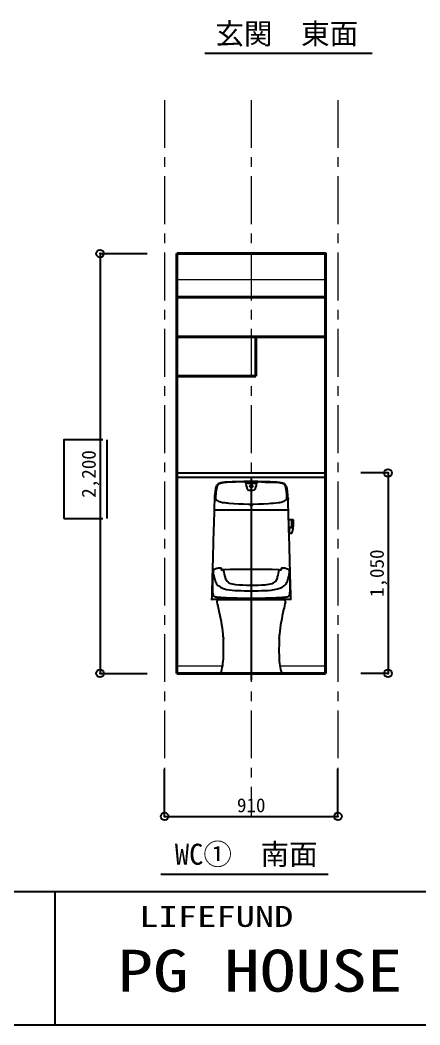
# Model space of a CAD drawing. Units: millimetres at full size. Extents: x -10070 to 9730, y -7239 to 6561.
# Drawn here: x -5953 to -3854, y -7239 to -1973 of the extents above; entities that cross this region are included whole.
import ezdxf
from ezdxf.enums import TextEntityAlignment as Align

# ---------------------------------------------------------------- set-up
doc = ezdxf.new("R2010")
doc.units = ezdxf.units.MM
doc.header["$LTSCALE"] = 50
doc.header["$PDMODE"] = 32
doc.header["$PDSIZE"] = 40
doc.linetypes.add('CHAIN1', pattern=[8, 5, -1, 1, -1])
for name, color, linetype, lineweight in [('B-1_通り芯・通り番号', 1, 'CHAIN1', 18), ('B-3_仕上線(黄)', 3, 'Continuous', 40), ('B-A_文字', 7, 'Continuous', 25), ('B-F_寸法・方位', 7, 'Continuous', 25), ('F-F_図面枠（共通）', 7, 'Continuous', 25)]:
    doc.layers.add(name, color=color, linetype=linetype, lineweight=lineweight)
doc.layers.add('F-A_Layer250', color=7, linetype='Continuous')
doc.styles.add('ＭＳ ゴシック', font='')
doc.styles.get('ＭＳ ゴシック').set_extended_font_data('MS Gothic')

msp = doc.modelspace()

# ---------------------------------------------------------------- linework, layer by layer
at = {"layer": 'B-1_通り芯・通り番号'}
for p, q in [((-5194.54, -2391.96), (-5194.54, -6146.71)), ((-5194.54, -2391.96), (-5194.54, -6146.71)), ((-4739.54, -2391.96), (-4739.54, -6146.71)), ((-4284.54, -2391.96), (-4284.54, -6146.71))]:
    msp.add_line(p, q, dxfattribs=at)
at = {"layer": 'B-3_仕上線(黄)'}
for p, q in [((-5129.54, -3196.71), (-5129.54, -5396.71)), ((-5129.54, -3196.71), (-5129.54, -5396.71)), ((-4349.54, -3425.28), (-5129.54, -3425.28)), ((-4349.54, -3632.42), (-5129.54, -3632.42)), ((-4715.26, -3839.56), (-4715.26, -3632.42)), ((-4715.26, -3839.56), (-5129.54, -3839.56)), ((-5129.54, -5396.71), (-4349.54, -5396.71))]:
    msp.add_line(p, q, dxfattribs=at)
at = {"layer": 'B-3_仕上線(黄)', "color": 4, "lineweight": 9}
msp.add_line((-4349.54, -3333.72), (-5129.54, -3333.72), dxfattribs=at)
at = {"layer": 'B-3_仕上線(黄)'}
msp.add_lwpolyline([(-5129.54, -3196.71), (-4349.54, -3196.71), (-4349.54, -5396.71)], dxfattribs=at)
at = {"layer": 'B-A_文字'}
for p, q in [((-5496.57, -4584.99), (-5496.57, -4172.08)), ((-5723.95, -4584.99), (-5518.28, -4584.99))]:
    msp.add_line(p, q, dxfattribs=at)
at = {"layer": 'B-A_文字', "color": 1, "lineweight": 18}
for p, q in [((-5129.54, -5356.71), (-4891.76, -5356.71)), ((-4587.32, -5356.71), (-4349.54, -5356.71))]:
    msp.add_line(p, q, dxfattribs=at)
at = {"layer": 'B-A_文字'}
msp.add_lwpolyline([(-5518.28, -4172.08), (-5723.95, -4172.08), (-5723.95, -4584.99)], dxfattribs=at)
at = {"layer": 'B-F_寸法・方位'}
for p, q in [((-4105.19, -2148.5), (-4983.43, -2148.5)), ((-5532.58, -3196.71), (-5286.59, -3196.71)), ((-5532.58, -3196.71), (-5286.59, -3196.71)), ((-5532.58, -3196.71), (-5532.58, -5396.71)), ((-5129.54, -4346.71), (-4349.54, -4346.71)), ((-5129.54, -4367.71), (-4349.54, -4367.71)), ((-4739.54, -4368.38), (-4739.54, -5432.29)), ((-4021.91, -4346.71), (-4164.36, -4346.71)), ((-4021.91, -4346.71), (-4021.91, -5396.71)), ((-4763.93, -4418.01), (-4764.03, -4416.94)), ((-4747.25, -4416.95), (-4747.34, -4415.74)), ((-4731.9, -4416.83), (-4732.23, -4417.72)), ((-4731.74, -4415.74), (-4731.9, -4416.83)), ((-4926.92, -4427.76), (-4926.97, -4428.01)), ((-4932.52, -4482.48), (-4932.56, -4483.42)), ((-4546.56, -4482.48), (-4546.51, -4483.42)), ((-4934, -4539.71), (-4545.08, -4539.71)), ((-4527.23, -4592.78), (-4543.19, -4592.78)), ((-4542.05, -4631.38), (-4527.23, -4631.38)), ((-4527.23, -4630.71), (-4527.23, -4592.78)), ((-4527.23, -4631.38), (-4527.23, -4630.71)), ((-4520.3, -4592.61), (-4526.33, -4592.56)), ((-4519.32, -4593.5), (-4519.32, -4629.03)), ((-4538.59, -4661.55), (-4539.3, -4646.14)), ((-4529.23, -4662.92), (-4537.56, -4662.99)), ((-4897.93, -4845.61), (-4897.93, -4853.76)), ((-4891.98, -4853.91), (-4891.98, -4853.93)), ((-4580.94, -4853.76), (-4580.95, -4845.61)), ((-4532.6, -5010.21), (-4946.47, -5010.21)), ((-4567.55, -5011.71), (-4911.53, -5011.71)), ((-5532.58, -5396.71), (-5286.59, -5396.71)), ((-5532.58, -5396.71), (-5286.59, -5396.71)), ((-4021.91, -5396.71), (-4164.36, -5396.71)), ((-5194.54, -6146.71), (-5194.54, -5896.71)), ((-4284.54, -6146.71), (-4284.54, -5896.71)), ((-5194.54, -6146.71), (-4284.54, -6146.71)), ((-5213.73, -6448.5), (-4335.5, -6448.5))]:
    msp.add_line(p, q, dxfattribs=at)
for points in [[(-4541.99, -4633.23), (-4539.23, -4633.26), (-4526.53, -4633.19)], [(-4526.53, -4633.19), (-4526.53, -4631.76), (-4526.53, -4629.63), (-4526.53, -4592.76)], [(-4677.19, -5006.06), (-4739.54, -5006.06), (-4801.88, -5006.06)]]:
    msp.add_lwpolyline(points, dxfattribs=at)
for centre, radius, start, end in [((-4873.34, -4436.72), 54.33, 158.617, 170.77313), ((-4899.88, -4426.23), 25.79, 120.97829, 158.83889), ((-4889.67, -4429.07), 31.75, 140.66086, 170.39144), ((-4893.82, -4429.14), 28.71, 103.33567, 135.28495), ((-4891.71, -4440.95), 42.62, 104.92233, 120.20117), ((-4872.52, -4514.25), 118.39, 96.10715, 104.76364), ((-4855.56, -4572.26), 176.85, 97.65352, 104.70191), ((-4799.28, -5211.59), 819.56, 95.36628, 96.01137), ((-4861.54, -4518.2), 122.49, 92.66373, 98.25284), ((-4852.16, -4687.03), 292.39, 93.14175, 94.66304), ((-4687.69, -7847.62), 3457.25, 92.76516, 92.99265), ((-4740.62, -6857.28), 2464.68, 91.95914, 92.9444), ((-4738.51, -6879.56), 2487.87, 91.27475, 92.67161), ((-4762.75, -6108.71), 1715.81, 90.90793, 92.07515), ((-4739.54, -6847.86), 2456.15, 88.51702, 91.26728), ((-4789.7, -4519.35), 126.23, 82.36611, 90.11199), ((-4787.19, -4498.94), 105.66, 78.83685, 82.24394), ((-5308.57, -4503.77), 551.42, 9.05921, 11.37219), ((-4768.74, -4408.13), 13.01, 60.04527, 81.12732), ((-4723.46, -4415.55), 40.54, 183.48972, 195.15082), ((-4767.31, -4406.43), 10.83, 53.22069, 62.09821), ((-4753.9, -4388.51), 11.55, 233.18325, 250.29106), ((-4750.65, -4378.7), 21.89, 250.94686, 268.99601), ((-4739.4, -4120.77), 280.05, 267.61806, 272.19767), ((-4743.34, -4415.9), 4, 142.56559, 177.64805), ((-4745.5, -4416.68), 1.77, 188.56789, 220.15712), ((-4744.99, -4417.84), 1.86, 164.64245, 180.73797), ((-4744.39, -4417.78), 2.47, 181.9675, 200.93644), ((-4736.25, -4418.24), 10.57, 169.54787, 175.17112), ((-4739.96, -4415.9), 7.28, 202.28225, 244.77851), ((-4743.18, -4416.96), 3.53, 152.59039, 169.45737), ((-4741.43, -4417.57), 6.53, 112.62417, 141.17232), ((-4742.07, -4417.79), 4.9, 123.09606, 149.97484), ((-4740.3, -4420.25), 7.93, 105.16544, 124.11508), ((-4739.53, -4422.09), 11.43, 67.51136, 112.67619), ((-4739.54, -4415.14), 8.15, 244.39111, 295.62545), ((-4739.54, -4422.9), 10.69, 74.60987, 105.39088), ((-4740.74, -4418.27), 1.25, 148.88548, 211.44787), ((-4740.31, -4418.54), 1.76, 123.8066, 148.66149), ((-4740.2, -4417.96), 1.87, 210.84508, 234.63908), ((-4740.48, -4417.96), 0.996, 153.12334, 211.0538), ((-4740.09, -4418.37), 1.54, 113.03988, 145.95896), ((-4739.79, -4417.59), 1.78, 209.8778, 230.47776), ((-4739.78, -4419.3), 2.69, 105.33035, 124.1034), ((-4739.54, -4416.87), 3.14, 236.32269, 303.67995), ((-4739.53, -4417.11), 2.31, 233.12413, 300.49466), ((-4739.73, -4418.86), 2.13, 84.80723, 116.72799), ((-4739.54, -4420.11), 3.53, 74.0161, 105.5478), ((-4739.37, -4419), 2.27, 63.23039, 94.20412), ((-4739.27, -4419.25), 2.62, 55.80808, 74.57137), ((-4739.16, -4417.72), 1.6, 300.09316, 337.83457), ((-4738.86, -4418.21), 1.34, 29.08994, 67.44614), ((-4738.65, -4418.41), 1.59, 17.42257, 57.30999), ((-4738.87, -4417.97), 1.86, 305.31867, 329.18194), ((-4738.73, -4417.95), 1.12, 340.81549, 20.75833), ((-4738.35, -4418.27), 1.26, 328.75337, 15.10811), ((-4738.77, -4420.24), 7.92, 55.87647, 74.8487), ((-4738.96, -4416.07), 7.06, 294.64828, 327.37064), ((-4737.78, -4417.8), 6.8, 43.15641, 67.35019), ((-4737.01, -4417.79), 4.9, 30.03894, 56.89751), ((-4738.71, -4416.5), 6.62, 329.34276, 346.88817), ((-4735.83, -4415.92), 4.1, 2.54667, 42.59239), ((-4737.52, -4417.52), 5.23, 1.92494, 24.64832), ((-4733.59, -4417.73), 1.35, 348.42893, 16.40726), ((-4729.47, -4371.06), 29.57, 271.56294, 282.89155), ((-4726.21, -4386.32), 13.96, 283.84292, 300.04407), ((-4725.16, -4388.55), 11.51, 301.04133, 307.47843), ((-4709.21, -4410.52), 15.64, 114.11243, 124.8713), ((-4776.79, -4408.69), 62.29, 343.87728, 352.38731), ((-4710.55, -4407.42), 12.27, 99.02006, 114.3104), ((-4173.3, -4503.27), 548.59, 168.6219, 170.9468), ((-4691.62, -4500.54), 107.28, 97.20553, 101.20741), ((-4689.7, -4516.66), 123.52, 92.0411, 97.14878), ((-4688.77, -4542.11), 148.99, 88.66223, 92.05085), ((-4554.37, -1815.71), 2580.78, 267.09207, 268.72371), ((-4728.22, -6512.04), 2120.15, 86.66644, 88.58808), ((-4620.28, -4550.93), 155.31, 78.83593, 86.88748), ((-4613.1, -4546.86), 151.6, 75.99864, 86.91321), ((-4600.18, -4468.37), 70.52, 66.44246, 81.87017), ((-4585.1, -4435.12), 36.41, 51.70147, 76.20317), ((-4581.39, -4424.12), 22.45, 20.27362, 65.28325), ((-4580.16, -4426.97), 26.98, 19.12968, 49.20382), ((-4630.83, -4441.26), 74.78, 6.1435, 19.46918), ((-4610.36, -4437.86), 59.08, 8.92311, 19.51368), ((-4561.33, -4492.79), 371.33, 169.95322, 178.40786), ((-4540.25, -4492.61), 386.92, 171.89085, 177.98496), ((-4613.79, -4481.14), 312.5, 169.42011, 172.07041), ((-4750.4, -4423.09), 12.57, 194.07123, 229.93588), ((-4750.66, -4426.11), 10.24, 220.12661, 255.35582), ((-4739.59, -4386.18), 51.67, 254.68072, 286.19889), ((-4728.13, -4426.47), 9.79, 287.52984, 328.80325), ((-4734.42, -4420.64), 18.27, 323.39273, 342.97907), ((-4937.52, -4492.44), 385.61, 2.05689, 8.82871), ((-4899.71, -4490.21), 353.11, 6.22989, 10.03213), ((-4923.38, -4492.17), 376.86, 2.21799, 6.13528), ((19010.39, -5246.4), 23955.11, 178.17479, 178.30825), ((-4916.21, -4479.81), 10.76, 175.68666, 198.05556), ((-4918.57, -4480.22), 8.39, 200.41528, 221.77036), ((-4913.29, -4476.19), 15.02, 219.81457, 233.39082), ((-4902.06, -4462.02), 33.1, 232.40862, 241.34599), ((-4885.96, -4436.12), 63.57, 239.81152, 250.95301), ((-4869.65, -4386.91), 115.41, 251.2723, 262.55177), ((-4774.64, -3575.84), 932.01, 263.22341, 264.90166), ((-4739.48, -3250.6), 1259.1, 264.6235, 274.08338), ((-4739.51, -4515.73), 3.94, 0, 180), ((-4739.51, -4515.73), 3.94, 180, 0), ((-4789.55, -2679.59), 1832.25, 274.37356, 275.99522), ((-4608.67, -4393.46), 108.87, 275.52873, 292.82473), ((-4585.84, -4449.36), 48.5, 293.58553, 307.57763), ((-4559.66, -4493.65), 3, 120.36442, 120.77983), ((-4565.6, -4476.32), 14.79, 309.1232, 324.85222), ((-4560.09, -4480.42), 7.93, 326.15825, 354.473), ((-4568.98, -4479.65), 16.85, 354.7962, 3.56479), ((-2783.03, -4392.97), 1765.8, 182.74658, 182.90543), ((-100962.79, -7467.01), 96462.43, 1.7393, 1.77245), ((33689.83, -5720.75), 38642.17, 178.24899, 178.54732), ((-4934, -4540.01), 0.3, 89.96001, 178.3626), ((-4933.77, -4539.21), 0.501, 178.39997, 269.93108), ((-4545.3, -4539.2), 0.507, 270.32606, 310.62658), ((-4545.08, -4540.01), 0.3, 1.67259, 89.99752), ((-4545.31, -4539.21), 0.504, 311.1494, 0.77314), ((-100962.79, -7467.01), 96462.43, 1.63479, 1.73883), ((-4539.24, -4634.01), 0.622, 156.15275, 183.07023), ((-4539.07, -4634.13), 0.824, 112.45045, 153.00609), ((-4538.93, -4634.36), 1.09, 89.15207, 114.69025), ((-4526.33, -4592.76), 0.2, 89.5, 180), ((-4526.34, -4629.61), 0.185, 186.22246, 275.48616), ((-11324.24, 1154715.6), 1159365.33, 270.33595, 270.33625), ((-4629.15, -4624.32), 109.93, 348.51478, 357.5429), ((-4520.31, -4593.61), 1, 6.40004, 89.5), ((-4520.24, -4628.82), 0.948, 266.24709, 346.82978), ((-48189.38, -6651.47), 43696.12, 2.63038, 2.64626), ((-4101.57, -4641.53), 437.48, 182.62167, 182.68662), ((-4537.57, -4661.99), 1, 182.63206, 270.50101), ((-4529.27, -4657.93), 4.99, 270.44741, 344.73927), ((-4693.2, -4613.03), 174.96, 344.68199, 349.06733), ((-183335.36, -9750.88), 178866.64, 1.55533, 1.61332), ((21028.23, -5577.32), 25981.61, 178.15567, 178.45908), ((-4887.41, -5006.14), 161.95, 94.10365, 96.56206), ((-4898.92, -4845.6), 0.997, 359.72107, 94.44465), ((-4579.95, -4845.6), 0.997, 85.55535, 180.27893), ((-4590.62, -4996.88), 152.65, 82.64792, 85.96179), ((135368.6, -8688.98), 140364.32, 178.44446, 178.49776), ((-3373.54, -4909.04), 1570.18, 178.2264, 179.59479), ((-4905.43, -4860.97), 37.54, 175.98555, 179.20139), ((-4938.29, -4858.94), 4.62, 137.26831, 172.57972), ((-4938.05, -4859.22), 4.99, 115.95458, 136.84123), ((-4898.59, -4942.31), 96.98, 106.35082, 115.42617), ((-4770.5, -4850.06), 169.8, 181.5766, 199.64063), ((-4892.34, -4964.84), 120.36, 96.47857, 106.18936), ((-4897, -4850.8), 3.1, 248.78322, 262.97617), ((-4894.95, -4834.09), 19.93, 262.98704, 271.73194), ((-4896.01, -4787.45), 66.58, 271.43189, 273.46596), ((-4885.19, -4954.3), 100.6, 91.19792, 93.87018), ((-4739.32, -16306.18), 11453.41, 89.2649, 90.74028), ((-4591.04, -4804.06), 299.58, 189.54143, 198.81391), ((-4670.43, -4874.13), 71.32, 329.37068, 346.49527), ((-4879.06, -4806.13), 290.58, 343.06327, 350.57574), ((-4588.2, -4732.1), 121.69, 268.03482, 269.34048), ((-4566.64, -4443.55), 410.87, 266.79608, 267.39946), ((-4584.08, -4826.02), 28, 267.53527, 273.56597), ((-4582.87, -4845.23), 8.75, 273.47984, 280.65823), ((-4581.51, -4852.04), 1.81, 278.14871, 292.24734), ((-4585.02, -4957.5), 112.88, 71.78399, 82.91262), ((-4579.25, -4939.89), 94.35, 64.50474, 71.76734), ((-4710.08, -4849.65), 171.54, 340.42177, 353.54231), ((-4695.07, -4850.99), 156.47, 353.4131, 358.63166), ((-4540.62, -4858.95), 4.66, 2.086, 64.88467), ((-6101, -4912.14), 1565.94, 358.2673, 1.95272), ((-189073.59, -9864.38), 184605.85, 1.50708, 1.54221), ((-3557.27, -4916.48), 1386.53, 179.23371, 181.68403), ((-4734.09, -4857.49), 202.51, 194.19017, 196.20566), ((-4884.1, -4900.86), 46.35, 196.46643, 235.15354), ((-4850.7, -4854.97), 103.11, 234.49738, 259.90925), ((-4839.92, -4889.89), 36.33, 197.2663, 241.39405), ((-4815.25, -4833.35), 97.93, 244.56464, 265.64518), ((-4737.78, -3934.14), 1000.46, 265.13124, 274.06659), ((-4675.18, -4779.93), 152.38, 273.14306, 287.56254), ((-4640.5, -4888.72), 38.23, 286.47726, 325.32864), ((-4620.84, -4871.12), 85.53, 283.08708, 316.8231), ((-4600.94, -4897.27), 53.41, 322.68423, 349.36532), ((-4788.48, -4955.72), 154.74, 180.55777, 191.38407), ((-4924.93, -4982.27), 15.75, 194.71657, 207.12684), ((-4935.47, -4987.87), 3.82, 204.43439, 242.99167), ((-4927.23, -4972.78), 21.01, 241.65279, 248.03705), ((-4924.13, -4972.69), 22.43, 240.75577, 251.85932), ((-4906.18, -4906.95), 90.56, 254.01891, 265.39055), ((-4786.91, -3329.02), 1672.99, 265.66172, 269.51817), ((-4801.03, -4597.98), 364.84, 259.29933, 268.25415), ((-4739.29, -2940.82), 2023.15, 267.93635, 272.02262), ((-4739.82, -687.84), 4314.54, 269.18778, 271.00117), ((-4678.82, -4604.28), 358.6, 271.74827, 282.45606), ((-4695.35, -3040.27), 1961.7, 270.9031, 273.09652), ((-4611.27, -4572.85), 426.81, 272.94033, 276.70225), ((-4572.88, -4899.34), 98.08, 276.68546, 283.05222), ((-4560.56, -4957.09), 39.05, 284.58736, 298.93879), ((-4543.72, -4987.54), 4.25, 298.90171, 335.17882), ((-4553.25, -4982.53), 15.01, 333.08545, 345.14515), ((-4685.63, -4956.54), 149.89, 348.51579, 358.87205), ((-4946.47, -5009.21), 1, 179.25791, 269.96395), ((-4911.53, -5019.71), 8, 90.23865, 195.2367), ((-6100.79, -5337.31), 1222.93, 12.96568, 14.95048), ((-4919.75, -5041.46), 5.42, 15.565, 18.68804), ((-4836.66, -5001.89), 8.33, 273.0834, 281.50538), ((-5587.69, -1246.77), 3837.81, 281.31043, 281.47264), ((-4805.72, -5106.66), 100.5, 93.91137, 100.68219), ((-4802.32, -5160.39), 154.34, 89.83857, 93.81012), ((-4676.49, -5148.87), 142.81, 84.98607, 90.28331), ((-4673.61, -5109.07), 102.92, 78.28391, 84.64379), ((-4615.24, -4835.97), 176.35, 257.73131, 259.39604), ((-4780.55, -5669.16), 673.09, 78.30191, 78.61585), ((-4642.6, -5003.15), 7.05, 257.89866, 269.76872), ((-3378.29, -5337.31), 1222.93, 165.04952, 167.03432), ((-4567.54, -5019.71), 8, 344.7633, 89.76135), ((-4559.33, -5041.46), 5.42, 161.31196, 164.435), ((-4532.6, -5009.21), 1, 270.03605, 1.80293), ((-6049.61, -5321.96), 1169.62, 6.39221, 12.79534), ((-3429.47, -5321.96), 1169.62, 167.20466, 173.60779), ((-4886.02, -5191.87), 1.23, 177.78708, 189.12948), ((-5078.78, -5216.93), 193.15, 1.20984, 7.41979), ((-4878.43, -5215.28), 7.64, 161.45264, 183.55977), ((-4400.3, -5216.93), 193.15, 172.58021, 178.79016), ((-4600.65, -5215.28), 7.64, 356.44023, 18.54736), ((-4593.05, -5191.87), 1.23, 350.87052, 2.21292), ((-6384.95, -5273.26), 1500, 358.51992, 2.20309), ((-3094.12, -5273.26), 1500, 177.79691, 181.48008), ((-5195.35, -5304), 310, 342.59886, 358.51992), ((-4283.73, -5304), 310, 181.48008, 197.40114)]:
    msp.add_arc(centre, radius, start, end, dxfattribs=at)
for p in [(-5532.58, -3196.71), (-4021.91, -4346.71), (-5532.58, -5396.71), (-4021.91, -5396.71), (-5194.54, -6146.71), (-4284.54, -6146.71)]:
    msp.add_point(p, dxfattribs=at)
at = {"layer": 'F-F_図面枠（共通）'}
for p, q in [((-10070.27, -6539.08), (9729.73, -6539.08)), ((-5771.01, -6539.08), (-5771.01, -7239.08)), ((-10070.27, -7239.08), (9729.73, -7239.08)), ((-10070.27, -7239.08), (9729.73, -7239.08))]:
    msp.add_line(p, q, dxfattribs=at)

# ---------------------------------------------------------------- texts
at = {"layer": 'B-A_文字', "style": 'ＭＳ ゴシック'}
for s, p in [('玄関\u3000東面', (-4928.38, -2132.52)), ('WC①\u3000南面', (-5140.55, -6432.52))]:
    msp.add_text(s, height=110, dxfattribs=at).set_placement(p, align=Align.BOTTOM_LEFT)
at = {"layer": 'B-F_寸法・方位', "style": 'ＭＳ ゴシック'}
for s, p in [('2,200', (-5533.89, -4476.34)), ('1,050', (-4021.91, -4996.71))]:
    msp.add_text(s, height=73.31, rotation=90, dxfattribs=at).set_placement(p, align=Align.BOTTOM_LEFT)
msp.add_text('910', height=73.31, dxfattribs=at).set_placement((-4814.54, -6146.71), align=Align.BOTTOM_LEFT)
at = {"layer": 'F-A_Layer250', "style": 'ＭＳ ゴシック'}
for s, height, width, p in [('LIFEFUND', 110, 1.35, (-5327, -6758.34)), ('PG HOUSE', 219.9, 1.25, (-5442.07, -7130.9))]:
    msp.add_text(s, height=height, dxfattribs=dict(at, width=width)).set_placement(p, align=Align.BOTTOM_LEFT)

doc.saveas('drawing.dxf')
